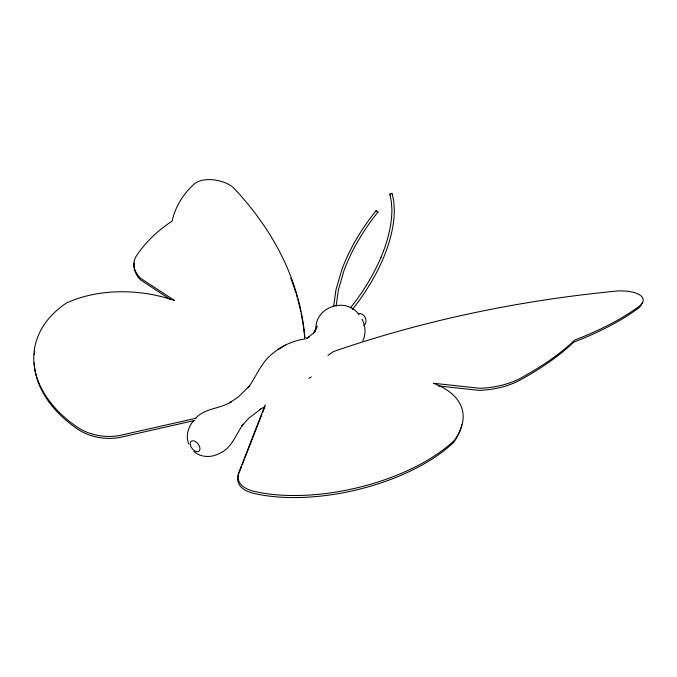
<?xml version="1.0" encoding="UTF-8"?>
<svg xmlns="http://www.w3.org/2000/svg" width="677" height="677" viewBox="0 0 677 677"><rect width="100%" height="100%" fill="white"/><g stroke="black" fill="none" stroke-linecap="round" stroke-linejoin="round"><path stroke-width="1.02" d="M376.099 210.733L377.876 212.163L376.099 210.733C361.67 228.555 349.687 248.467 341.699 269.996L335.902 290.035L333.736 305.953M336.139 306.165L338.255 290.45L343.857 270.935C351.735 249.576 363.667 229.884 377.876 212.163M362.83 340.819C366.105 334.032 365.512 325.798 362.017 319.205M265.223 404.821L239.54 470.625A45.706 22.4 -15.1 0 0 253.833 491.274A136.771 63.638 -13.1 0 0 454.385 440.38A120.015 57.147 -13 0 0 433.585 383.284L479.671 388.251A45.714 19.971 -8.9 0 0 520.74 378.088A250.549 96.769 -12.4 0 0 574.697 340.082A208.127 76.306 -10 0 0 638.749 306.647A30.076 11.661 -6.5 0 0 618.219 290.924A1290.024 964.446 22.5 0 0 333.558 351.524A82.983 35.314 -11.5 0 0 327.896 355.442M239.59 471.632L241.503 466.715M242.273 464.752L244.185 459.835M244.956 457.872L261.804 414.612M262.574 412.648L264.487 407.732M193.351 421.018C187.944 427.179 185.6 436.216 188.671 444.002M350.407 307.942C362.72 292.523 373.137 275.581 380.965 257.463L380.914 257.59C387.219 242.366 391.856 226.169 391.898 209.574L391.365 201.856L389.952 194.604M352.302 309.601C364.759 294.013 375.295 276.876 383.199 258.546L383.25 258.419C389.63 242.984 394.319 226.558 394.319 209.735L393.752 201.424L392.305 194.113M195.788 418.081C205.19 407.926 220.279 408.933 231.416 401.766L229.63 402.781L238.482 396.866L249.551 385.915L248.18 387.709C256.16 376.92 260.594 363.566 271.181 354.723C280.422 346.717 291.702 340.92 303.871 339.16M363.828 325.502C368.821 321.389 364.471 312.419 358.141 313.705M261.517 408.544L248.975 418.014L241.765 426.002L243.161 424.242C235.689 434.592 231.542 449.096 218.332 453.912C210.615 457.923 200.46 457.322 193.834 451.441M306.783 338.407L313.493 333.202L315.287 331.028L313.493 333.202L317.09 326.086L315.897 329.547C314.661 307.003 345.854 296.204 358.954 314.551M278.12 349.408L285.432 345.075M307.544 337.958L309.067 337.061L306.537 338.255M259.697 409.517L265.181 406.572M194.849 420.417L123.713 436.555A42.846 30.084 6.1 0 1 77.643 429.133A127.31 85.827 9.4 0 1 34.155 362.94M196.195 418.2L123.502 434.626A42.896 30.059 6.1 0 1 77.373 427.195A127.462 85.759 9.4 0 1 66.625 302.915A110.283 74.131 8.1 0 1 174.598 300.546L140.427 278.188A39.164 23.636 10.2 0 1 136.373 255.957A257.277 161.371 18.8 0 1 172.127 221.083A198.767 114.142 17.3 0 1 194.104 184.093A24.101 13.201 11.9 0 1 232.922 187.19A635.288 372.587 -6.3 0 1 305.005 339.253M438.078 385.898L478.817 390.35A45.613 20.005 -8.9 0 0 519.792 380.203A250.067 96.946 -12.4 0 0 573.673 342.19A207.712 76.467 -10 0 0 637.632 308.754A30 11.687 -6.5 0 0 642.033 302.805M170.359 299.471L140.596 279.973A39.122 23.661 10.2 0 1 134.334 262.947M290.746 278.103A634.357 372.79 -6.3 0 1 295.731 292.489M296.323 294.436A634.357 372.79 -6.3 0 1 297.186 297.372M297.736 299.344A634.357 372.79 -6.3 0 1 300.673 311.293M301.096 313.307A634.357 372.79 -6.3 0 1 302.788 322.472M302.957 323.496A634.357 372.79 -6.3 0 1 304.76 338.051M34.324 354.621A127.31 85.827 9.4 0 1 34.688 351.558M239.209 472.614A45.604 22.417 -15.1 0 0 253.452 493.296A136.466 63.714 -13.1 0 0 453.522 442.521A119.736 57.206 -13 0 0 461.739 424.707M311.251 376.852A110.055 43.176 -15.2 0 1 308.966 378.392M390.206 195.035A1.202 0.948 -12.9 0 1 390.942 193.427A1.202 0.948 -12.9 0 1 392.237 194.612M190.203 444.467A6.33 3.791 51.6 0 0 198.183 451.593A6.33 3.791 51.6 0 0 196.838 442.572A6.33 3.791 51.6 0 0 190.203 444.467"/></g></svg>
